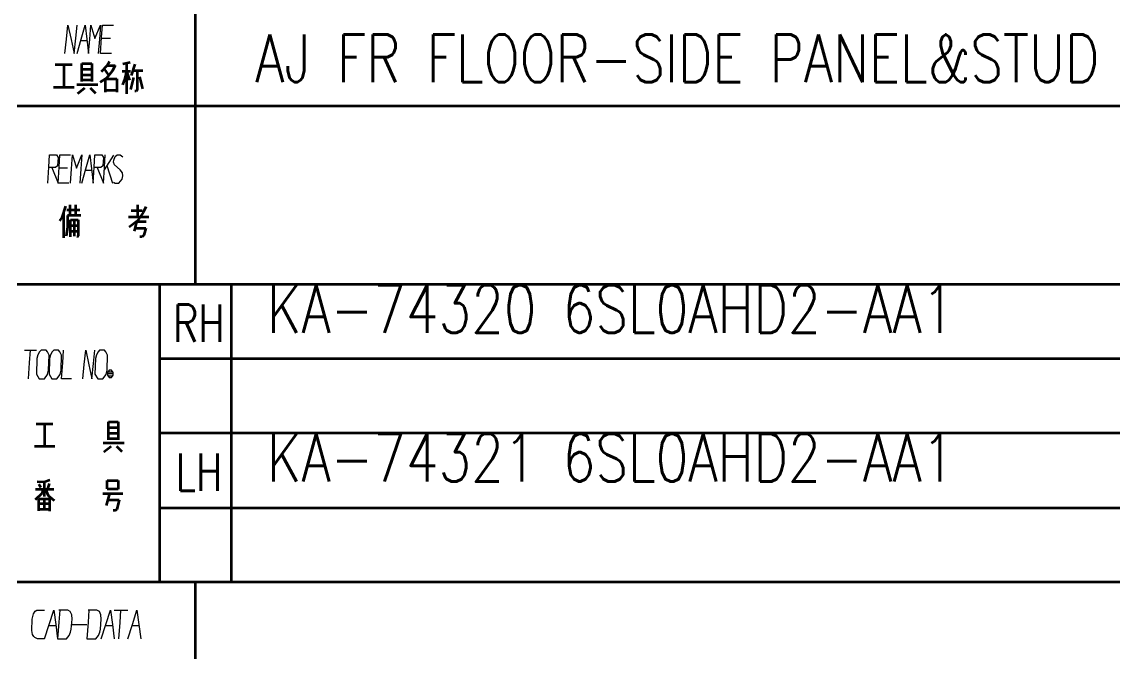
# Model space of a CAD drawing. Header units: millimetres. Extents: x 1333 to 104182, y -62926 to -5704.
# Drawn here: x 49421.5 to 49604.7, y -62811.2 to -62705.4 of the extents above; entities that cross this region are included whole.
import ezdxf
from ezdxf.enums import TextEntityAlignment as Align

# ---------------------------------------------------------------- set-up
doc = ezdxf.new("R2010")
doc.units = ezdxf.units.MM
doc.header["$LTSCALE"] = 0.5
doc.layers.add('SHM_LABEL', color=40, linetype='Continuous')
doc.styles.add('KAI', font='simplex.shx', dxfattribs={"width": 0.8, "bigfont": 'extfont.shx'})

msp = doc.modelspace()

# ---------------------------------------------------------------- linework, layer by layer
at = {"color": 7, "lineweight": 35}
for p, q in [((49450.743, -62749.561), (49450.743, -62699.561)), ((49420.743, -62719.561), (49670.743, -62719.561)), ((49670.743, -62749.561), (49420.743, -62749.561)), ((49444.743, -62799.561), (49444.743, -62749.561)), ((49456.743, -62799.561), (49456.743, -62749.561)), ((49670.743, -62762.061), (49444.743, -62762.061)), ((49670.743, -62774.561), (49444.743, -62774.561)), ((49444.743, -62787.061), (49670.743, -62787.061)), ((49670.743, -62799.561), (49420.743, -62799.561))]:
    msp.add_line(p, q, dxfattribs=at)
at = {"color": 7, "lineweight": 35, "ltscale": 0.01005}
msp.add_line((49436.259, -62712.088), (49435.878, -62712.795), dxfattribs=at)
at = {"color": 7, "lineweight": 35, "ltscale": 0.015902}
msp.add_line((49439.734, -62712.274), (49438.489, -62712.535), dxfattribs=at)
at = {"color": 7, "lineweight": 35, "ltscale": 0.035352}
for p, q in [((49427.16, -62712.624), (49429.988, -62712.624)), ((49423.933, -62772.944), (49426.761, -62772.944))]:
    msp.add_line(p, q, dxfattribs=at)
at = {"color": 7, "lineweight": 35, "ltscale": 0.047238}
msp.add_line((49428.583, -62712.624), (49428.583, -62716.403), dxfattribs=at)
at = {"color": 7, "lineweight": 35, "ltscale": 0.037363}
for p, q in [((49431.645, -62715.455), (49431.645, -62712.466)), ((49436.086, -62775.641), (49436.086, -62772.652))]:
    msp.add_line(p, q, dxfattribs=at)
at = {"color": 7, "lineweight": 35, "ltscale": 0.020349}
for p, q in [((49431.645, -62712.466), (49433.273, -62712.466)), ((49431.645, -62713.411), (49433.273, -62713.411)), ((49431.645, -62714.339), (49433.273, -62714.339)), ((49431.645, -62715.215), (49433.273, -62715.215)), ((49436.086, -62772.652), (49437.714, -62772.652)), ((49436.086, -62773.597), (49437.714, -62773.597)), ((49436.086, -62774.525), (49437.714, -62774.525)), ((49436.086, -62775.401), (49437.714, -62775.401))]:
    msp.add_line(p, q, dxfattribs=at)
at = {"color": 7, "lineweight": 35, "ltscale": 0.037793}
for p, q in [((49433.273, -62712.466), (49433.273, -62715.49)), ((49437.714, -62772.652), (49437.714, -62775.676))]:
    msp.add_line(p, q, dxfattribs=at)
at = {"color": 7, "lineweight": 35, "ltscale": 0.018417}
msp.add_line((49435.878, -62712.795), (49434.846, -62713.848), dxfattribs=at)
at = {"color": 7, "lineweight": 35, "ltscale": 0.016932}
msp.add_line((49436.164, -62714.402), (49435.398, -62713.285), dxfattribs=at)
at = {"color": 7, "lineweight": 35, "ltscale": 0.018938}
msp.add_line((49436.705, -62713.727), (49435.757, -62714.909), dxfattribs=at)
at = {"color": 7, "lineweight": 35, "ltscale": 0.016846}
msp.add_line((49435.878, -62712.795), (49437.225, -62712.795), dxfattribs=at)
at = {"color": 7, "lineweight": 35, "ltscale": 0.013337}
msp.add_line((49437.225, -62712.795), (49436.705, -62713.727), dxfattribs=at)
at = {"color": 7, "lineweight": 35, "ltscale": 0.01731}
msp.add_line((49438.415, -62713.745), (49439.799, -62713.745), dxfattribs=at)
at = {"color": 7, "lineweight": 35, "ltscale": 0.015606}
msp.add_line((49439.138, -62713.745), (49438.833, -62714.956), dxfattribs=at)
at = {"color": 7, "lineweight": 35, "ltscale": 0.063971}
msp.add_line((49439.138, -62712.399), (49439.138, -62717.516), dxfattribs=at)
at = {"color": 7, "lineweight": 35, "ltscale": 0.019506}
msp.add_line((49439.138, -62713.745), (49439.631, -62715.226), dxfattribs=at)
at = {"color": 7, "lineweight": 35, "ltscale": 0.024585}
msp.add_line((49440.524, -62712.563), (49439.919, -62714.434), dxfattribs=at)
at = {"color": 7, "lineweight": 35, "ltscale": 0.021167}
msp.add_line((49440.177, -62713.635), (49441.871, -62713.635), dxfattribs=at)
at = {"color": 7, "lineweight": 35, "ltscale": 0.041412}
msp.add_line((49440.942, -62713.635), (49440.942, -62716.948), dxfattribs=at)
at = {"color": 7, "lineweight": 35, "ltscale": 0.044141}
for p, q in [((49430.753, -62715.988), (49434.285, -62715.988)), ((49435.195, -62776.174), (49438.726, -62776.174))]:
    msp.add_line(p, q, dxfattribs=at)
at = {"color": 7, "lineweight": 35, "ltscale": 0.0158}
msp.add_line((49435.757, -62714.909), (49434.698, -62715.598), dxfattribs=at)
at = {"color": 7, "lineweight": 35, "ltscale": 0.023572}
for p, q in [((49435.599, -62715.038), (49437.485, -62715.038)), ((49435.599, -62716.939), (49437.485, -62716.939))]:
    msp.add_line(p, q, dxfattribs=at)
at = {"color": 7, "lineweight": 35, "ltscale": 0.027603}
msp.add_line((49435.599, -62717.246), (49435.599, -62715.038), dxfattribs=at)
at = {"color": 7, "lineweight": 35, "ltscale": 0.027719}
msp.add_line((49437.485, -62715.038), (49437.485, -62717.256), dxfattribs=at)
at = {"color": 7, "lineweight": 35, "ltscale": 0.014325}
msp.add_line((49438.833, -62714.956), (49438.424, -62716.026), dxfattribs=at)
at = {"color": 7, "lineweight": 35, "ltscale": 0.025803}
msp.add_line((49440.273, -62714.797), (49439.808, -62716.809), dxfattribs=at)
at = {"color": 7, "lineweight": 35, "ltscale": 0.025435}
msp.add_line((49441.313, -62714.704), (49441.806, -62716.678), dxfattribs=at)
at = {"color": 7, "lineweight": 35, "ltscale": 0.043274}
for p, q in [((49426.869, -62716.403), (49430.331, -62716.403)), ((49423.642, -62776.724), (49427.104, -62776.724))]:
    msp.add_line(p, q, dxfattribs=at)
at = {"color": 7, "lineweight": 35, "ltscale": 0.019084}
msp.add_line((49432.09, -62716.589), (49430.891, -62717.534), dxfattribs=at)
at = {"color": 7, "lineweight": 35, "ltscale": 0.016232}
msp.add_line((49432.999, -62716.52), (49433.924, -62717.431), dxfattribs=at)
at = {"color": 7, "lineweight": 35, "ltscale": 0.003479}
msp.add_line((49440.774, -62717.116), (49440.496, -62717.116), dxfattribs=at)
at = {"color": 7, "lineweight": 35, "ltscale": 0.002965}
msp.add_line((49440.942, -62716.948), (49440.774, -62717.116), dxfattribs=at)
at = {"color": 7, "lineweight": 35, "ltscale": 0.025411}
msp.add_line((49428.871, -62736.398), (49428.235, -62738.329), dxfattribs=at)
at = {"color": 7, "lineweight": 35, "ltscale": 0.05408}
msp.add_line((49428.544, -62737.392), (49428.544, -62741.718), dxfattribs=at)
at = {"color": 7, "lineweight": 35, "ltscale": 0.027148}
msp.add_line((49429.117, -62737.015), (49431.289, -62737.015), dxfattribs=at)
at = {"color": 7, "lineweight": 35, "ltscale": 0.024649}
msp.add_line((49429.199, -62737.98), (49429.199, -62739.952), dxfattribs=at)
at = {"color": 7, "lineweight": 35, "ltscale": 0.028174}
msp.add_line((49431.453, -62737.98), (49429.199, -62737.98), dxfattribs=at)
at = {"color": 7, "lineweight": 35, "ltscale": 0.022592}
for p, q in [((49429.67, -62737.98), (49429.67, -62736.172)), ((49430.551, -62736.172), (49430.551, -62737.98))]:
    msp.add_line(p, q, dxfattribs=at)
at = {"color": 7, "lineweight": 35, "ltscale": 0.023694}
msp.add_line((49439.88, -62737.125), (49441.776, -62737.125), dxfattribs=at)
at = {"color": 7, "lineweight": 35, "ltscale": 0.024792}
msp.add_line((49440.96, -62736.204), (49440.96, -62738.188), dxfattribs=at)
at = {"color": 7, "lineweight": 35, "ltscale": 0.021694}
msp.add_line((49441.935, -62737.445), (49440.978, -62738.893), dxfattribs=at)
at = {"color": 7, "lineweight": 35, "ltscale": 0.012975}
msp.add_line((49442.376, -62736.505), (49441.935, -62737.445), dxfattribs=at)
at = {"color": 7, "lineweight": 35, "ltscale": 0.008319}
msp.add_line((49428.235, -62738.329), (49427.867, -62738.884), dxfattribs=at)
at = {"color": 7, "lineweight": 35, "ltscale": 0.035175}
msp.add_line((49429.69, -62741.533), (49429.69, -62738.719), dxfattribs=at)
at = {"color": 7, "lineweight": 35, "ltscale": 0.016663}
for p, q in [((49429.69, -62738.719), (49431.023, -62738.719)), ((49429.69, -62739.681), (49431.023, -62739.681)), ((49429.69, -62740.614), (49431.023, -62740.614))]:
    msp.add_line(p, q, dxfattribs=at)
at = {"color": 7, "lineweight": 35, "ltscale": 0.033734}
msp.add_line((49430.343, -62738.719), (49430.343, -62741.418), dxfattribs=at)
at = {"color": 7, "lineweight": 35, "ltscale": 0.033121}
msp.add_line((49431.023, -62738.719), (49431.023, -62741.369), dxfattribs=at)
at = {"color": 7, "lineweight": 35, "ltscale": 0.042786}
msp.add_line((49439.45, -62738.188), (49442.873, -62738.188), dxfattribs=at)
at = {"color": 7, "lineweight": 35, "ltscale": 0.022085}
msp.add_line((49440.978, -62738.893), (49439.552, -62739.936), dxfattribs=at)
at = {"color": 7, "lineweight": 35, "ltscale": 0.020106}
msp.add_line((49440.823, -62739.053), (49440.407, -62740.606), dxfattribs=at)
at = {"color": 7, "lineweight": 35, "ltscale": 0.019763}
msp.add_line((49442.404, -62739.053), (49440.823, -62739.053), dxfattribs=at)
at = {"color": 7, "lineweight": 35, "ltscale": 0.018661}
msp.add_line((49429.199, -62739.952), (49428.994, -62741.431), dxfattribs=at)
at = {"color": 7, "lineweight": 35, "ltscale": 0.001892}
msp.add_line((49430.919, -62741.55), (49430.767, -62741.55), dxfattribs=at)
at = {"color": 7, "lineweight": 35, "ltscale": 0.002609}
msp.add_line((49431.023, -62741.369), (49430.919, -62741.55), dxfattribs=at)
at = {"color": 7, "lineweight": 35, "ltscale": 0.022498}
msp.add_line((49440.547, -62740.082), (49442.347, -62740.082), dxfattribs=at)
at = {"color": 7, "lineweight": 35, "ltscale": 0.005042}
msp.add_line((49441.766, -62741.534), (49441.363, -62741.534), dxfattribs=at)
at = {"color": 7, "lineweight": 35, "ltscale": 0.004646}
msp.add_line((49442.029, -62741.271), (49441.766, -62741.534), dxfattribs=at)
at = {"color": 7, "lineweight": 35, "ltscale": 0.015392}
msp.add_line((49442.347, -62740.082), (49442.029, -62741.271), dxfattribs=at)
at = {"color": 7, "lineweight": 35, "ltscale": 0.047241}
msp.add_line((49425.356, -62772.944), (49425.356, -62776.724), dxfattribs=at)
at = {"color": 7, "lineweight": 35, "ltscale": 0.019093}
msp.add_line((49436.532, -62776.775), (49435.332, -62777.72), dxfattribs=at)
at = {"color": 7, "lineweight": 35, "ltscale": 0.01623}
msp.add_line((49437.44, -62776.706), (49438.366, -62777.617), dxfattribs=at)
at = {"color": 7, "lineweight": 35, "ltscale": 0.014799}
msp.add_line((49425.285, -62782.744), (49424.101, -62782.715), dxfattribs=at)
at = {"color": 7, "lineweight": 35, "ltscale": 0.007989}
msp.add_line((49424.397, -62783.125), (49424.721, -62783.675), dxfattribs=at)
at = {"color": 7, "lineweight": 35, "ltscale": 0.012806}
msp.add_line((49426.256, -62782.419), (49425.285, -62782.744), dxfattribs=at)
at = {"color": 7, "lineweight": 35, "ltscale": 0.030356}
msp.add_line((49425.285, -62782.744), (49425.285, -62785.172), dxfattribs=at)
at = {"color": 7, "lineweight": 35, "ltscale": 0.01256}
msp.add_line((49426.144, -62782.984), (49425.848, -62783.944), dxfattribs=at)
at = {"color": 7, "lineweight": 35, "ltscale": 0.0229}
for p, q in [((49435.885, -62782.507), (49437.717, -62782.507)), ((49424.382, -62785.539), (49426.214, -62785.539)), ((49437.717, -62783.933), (49435.885, -62783.933)), ((49424.382, -62786.344), (49426.214, -62786.344)), ((49424.382, -62787.276), (49426.214, -62787.276))]:
    msp.add_line(p, q, dxfattribs=at)
at = {"color": 7, "lineweight": 35, "ltscale": 0.017297}
msp.add_line((49435.885, -62783.891), (49435.885, -62782.507), dxfattribs=at)
at = {"color": 7, "lineweight": 35, "ltscale": 0.017825}
msp.add_line((49437.717, -62782.507), (49437.717, -62783.933), dxfattribs=at)
at = {"color": 7, "lineweight": 35, "ltscale": 0.01933}
msp.add_line((49424.919, -62784.664), (49423.805, -62785.737), dxfattribs=at)
at = {"color": 7, "lineweight": 35, "ltscale": 0.038208}
msp.add_line((49423.834, -62783.944), (49426.89, -62783.944), dxfattribs=at)
at = {"color": 7, "lineweight": 35, "ltscale": 0.025415}
msp.add_line((49424.382, -62787.572), (49424.382, -62785.539), dxfattribs=at)
at = {"color": 7, "lineweight": 35, "ltscale": 0.009285}
msp.add_line((49425.101, -62783.944), (49424.919, -62784.664), dxfattribs=at)
at = {"color": 7, "lineweight": 35, "ltscale": 0.02171}
msp.add_line((49425.298, -62785.539), (49425.298, -62787.276), dxfattribs=at)
at = {"color": 7, "lineweight": 35, "ltscale": 0.014155}
msp.add_line((49425.524, -62783.944), (49425.961, -62784.989), dxfattribs=at)
at = {"color": 7, "lineweight": 35, "ltscale": 0.016253}
msp.add_line((49425.961, -62784.989), (49426.947, -62785.836), dxfattribs=at)
at = {"color": 7, "lineweight": 35, "ltscale": 0.026474}
msp.add_line((49426.214, -62785.539), (49426.214, -62787.657), dxfattribs=at)
at = {"color": 7, "lineweight": 35, "ltscale": 0.041736}
msp.add_line((49435.167, -62784.682), (49438.505, -62784.682), dxfattribs=at)
at = {"color": 7, "lineweight": 35, "ltscale": 0.025634}
msp.add_line((49436.252, -62784.682), (49435.721, -62786.663), dxfattribs=at)
at = {"color": 7, "lineweight": 35, "ltscale": 0.024377}
msp.add_line((49435.964, -62785.754), (49437.915, -62785.754), dxfattribs=at)
at = {"color": 7, "lineweight": 35, "ltscale": 0.003864}
msp.add_line((49437.488, -62787.345), (49437.22, -62787.499), dxfattribs=at)
at = {"color": 7, "lineweight": 35, "ltscale": 0.020591}
msp.add_line((49437.915, -62785.754), (49437.488, -62787.345), dxfattribs=at)
at = {"color": 7, "lineweight": 35, "ltscale": 0.004529}
msp.add_line((49437.22, -62787.499), (49436.858, -62787.499), dxfattribs=at)
at = {"color": 7, "lineweight": 35, "ltscale": 0.45}
msp.add_line((49450.743, -62835.561), (49450.743, -62799.561), dxfattribs=at)
at = {"color": 7, "lineweight": 13}
for points in [[(49428.787, -62710.78), (49429.018, -62708.38), (49429.249, -62705.98), (49429.804, -62708.44), (49430.312, -62710.78), (49430.589, -62708.2), (49430.82, -62705.98)], [(49430.82, -62710.78), (49431.513, -62708.38), (49432.206, -62705.98), (49432.483, -62708.38), (49432.76, -62710.78)], [(49432.76, -62710.78), (49432.945, -62708.38), (49433.13, -62705.98), (49433.823, -62708.26), (49434.747, -62705.98), (49434.562, -62708.38), (49434.377, -62710.78)], [(49436.595, -62710.78), (49434.747, -62710.78), (49434.932, -62708.08), (49435.07, -62705.98), (49436.918, -62705.98)], [(49431.467, -62708.56), (49432.483, -62708.56)], [(49434.932, -62708.2), (49436.41, -62708.2)], [(49425.899, -62732.558), (49426.077, -62729.858), (49426.21, -62727.758), (49427.366, -62727.758), (49427.633, -62728.238), (49427.544, -62729.618), (49427.188, -62729.918), (49426.077, -62729.918)], [(49429.411, -62732.558), (49427.633, -62732.558), (49427.811, -62729.858), (49427.944, -62727.758), (49429.723, -62727.758)], [(49429.723, -62732.558), (49429.9, -62730.158), (49430.078, -62727.758), (49430.745, -62730.038), (49431.634, -62727.758), (49431.456, -62730.158), (49431.279, -62732.558)], [(49431.634, -62732.558), (49432.301, -62730.158), (49432.968, -62727.758), (49433.235, -62730.158), (49433.502, -62732.558)], [(49433.502, -62732.558), (49433.68, -62729.858), (49433.813, -62727.758), (49434.969, -62727.758), (49435.236, -62728.238), (49435.147, -62729.618), (49434.791, -62729.918), (49433.68, -62729.918)], [(49435.236, -62732.558), (49435.413, -62729.858), (49435.547, -62727.758)], [(49436.925, -62727.818), (49435.369, -62730.278)], [(49436.925, -62732.378), (49437.192, -62732.558), (49437.859, -62732.558), (49438.392, -62731.898), (49438.526, -62731.298), (49438.437, -62730.818), (49438.081, -62730.278), (49437.103, -62729.438), (49436.925, -62729.018), (49436.97, -62728.658), (49437.236, -62728.058), (49437.548, -62727.758), (49438.037, -62727.758), (49438.481, -62728.118)], [(49426.566, -62729.918), (49427.633, -62732.558)], [(49427.811, -62729.978), (49429.233, -62729.978)], [(49432.257, -62730.338), (49433.235, -62730.338)], [(49434.169, -62729.918), (49435.236, -62732.558)], [(49435.814, -62729.558), (49436.792, -62732.558)], [(49421.972, -62760.607), (49423.994, -62760.607)], [(49422.662, -62765.407), (49422.846, -62762.707), (49422.983, -62760.607)], [(49429.877, -62765.407), (49428.223, -62765.407), (49428.407, -62762.707), (49428.544, -62760.607)], [(49431.808, -62765.407), (49432.037, -62763.007), (49432.267, -62760.607), (49432.819, -62763.067), (49433.324, -62765.407), (49433.6, -62762.827), (49433.83, -62760.607)], [(49436.863, -62764.567), (49435.944, -62764.567)], [(49436.036, -62764.207), (49436.771, -62764.207)], [(49436.036, -62764.927), (49436.771, -62764.927)], [(49425.319, -62809.05), (49424.181, -62809.05), (49423.716, -62808.87), (49423.56, -62808.69), (49423.353, -62808.33), (49423.198, -62807.67), (49423.25, -62805.75), (49423.509, -62804.85), (49423.767, -62804.43), (49424.078, -62804.25), (49425.371, -62804.25)], [(49425.371, -62809.05), (49426.146, -62806.65), (49426.922, -62804.25), (49427.232, -62806.65), (49427.543, -62809.05)], [(49427.543, -62809.05), (49429.043, -62809.05), (49429.508, -62808.51), (49429.715, -62807.97), (49429.818, -62807.43), (49429.974, -62805.75), (49429.922, -62805.03), (49429.663, -62804.49), (49429.25, -62804.25), (49427.75, -62804.25)], [(49427.905, -62804.25), (49427.75, -62806.29), (49427.543, -62809.05)], [(49432.456, -62809.05), (49433.956, -62809.05), (49434.422, -62808.51), (49434.628, -62807.97), (49434.732, -62807.43), (49434.887, -62805.75), (49434.835, -62805.03), (49434.577, -62804.49), (49434.163, -62804.25), (49432.663, -62804.25)], [(49432.818, -62804.25), (49432.663, -62806.29), (49432.456, -62809.05)], [(49434.887, -62809.05), (49435.663, -62806.65), (49436.439, -62804.25), (49436.749, -62806.65), (49437.059, -62809.05)], [(49437.059, -62804.25), (49439.335, -62804.25)], [(49437.835, -62809.05), (49438.042, -62806.35), (49438.197, -62804.25)], [(49439.335, -62809.05), (49440.111, -62806.65), (49440.887, -62804.25), (49441.197, -62806.65), (49441.507, -62809.05)], [(49426.095, -62806.83), (49427.232, -62806.83)], [(49429.974, -62806.65), (49432.456, -62806.65)], [(49435.611, -62806.83), (49436.749, -62806.83)], [(49440.059, -62806.83), (49441.197, -62806.83)]]:
    msp.add_lwpolyline(points, dxfattribs=at)
for points in [[(49425.327, -62765.407), (49425.879, -62764.687), (49426.017, -62763.967), (49426.109, -62761.447), (49425.833, -62760.847), (49425.603, -62760.607), (49424.776, -62760.607), (49424.5, -62760.847), (49424.224, -62761.387), (49424.086, -62761.987), (49423.994, -62764.627), (49424.454, -62765.407)], [(49427.441, -62765.407), (49427.993, -62764.687), (49428.131, -62763.967), (49428.223, -62761.447), (49427.947, -62760.847), (49427.717, -62760.607), (49426.89, -62760.607), (49426.614, -62760.847), (49426.338, -62761.387), (49426.201, -62761.987), (49426.109, -62764.627), (49426.568, -62765.407)], [(49435.163, -62765.407), (49435.714, -62764.687), (49435.852, -62763.967), (49435.944, -62761.447), (49435.668, -62760.847), (49435.439, -62760.607), (49434.611, -62760.607), (49434.336, -62760.847), (49434.06, -62761.387), (49433.922, -62761.987), (49433.83, -62764.627), (49434.289, -62765.407)], [(49436.22, -62765.167), (49436.587, -62765.167), (49436.863, -62764.807), (49436.863, -62764.327), (49436.587, -62763.967), (49436.22, -62763.967), (49435.944, -62764.327), (49435.944, -62764.807)]]:
    msp.add_lwpolyline(points, close=True, dxfattribs=at)

# ---------------------------------------------------------------- texts
at = {"layer": 'SHM_LABEL', "style": 'KAI', "width": 0.8}
msp.add_text('AJ FR FLOOR-SIDE PANEL&STUD', height=8, dxfattribs=at).set_placement((49460.743, -62715.561))
for s, p in [('KA-74320 6SL0AHD2-AA1', (49462.743, -62760.061)), ('KA-74321 6SL0AHD2-AA1', (49462.743, -62785.061))]:
    msp.add_text(s, height=8, dxfattribs=at).set_placement(p, align=Align.BOTTOM_LEFT)
at = {"layer": 'SHM_LABEL', "style": 'KAI', "width": 0.75}
for s, p in [('RH', (49451.283, -62756.068)), ('LH', (49451.283, -62781.068))]:
    msp.add_text(s, height=6.25, dxfattribs=at).set_placement(p, align=Align.MIDDLE_CENTER)

doc.saveas('drawing.dxf')
